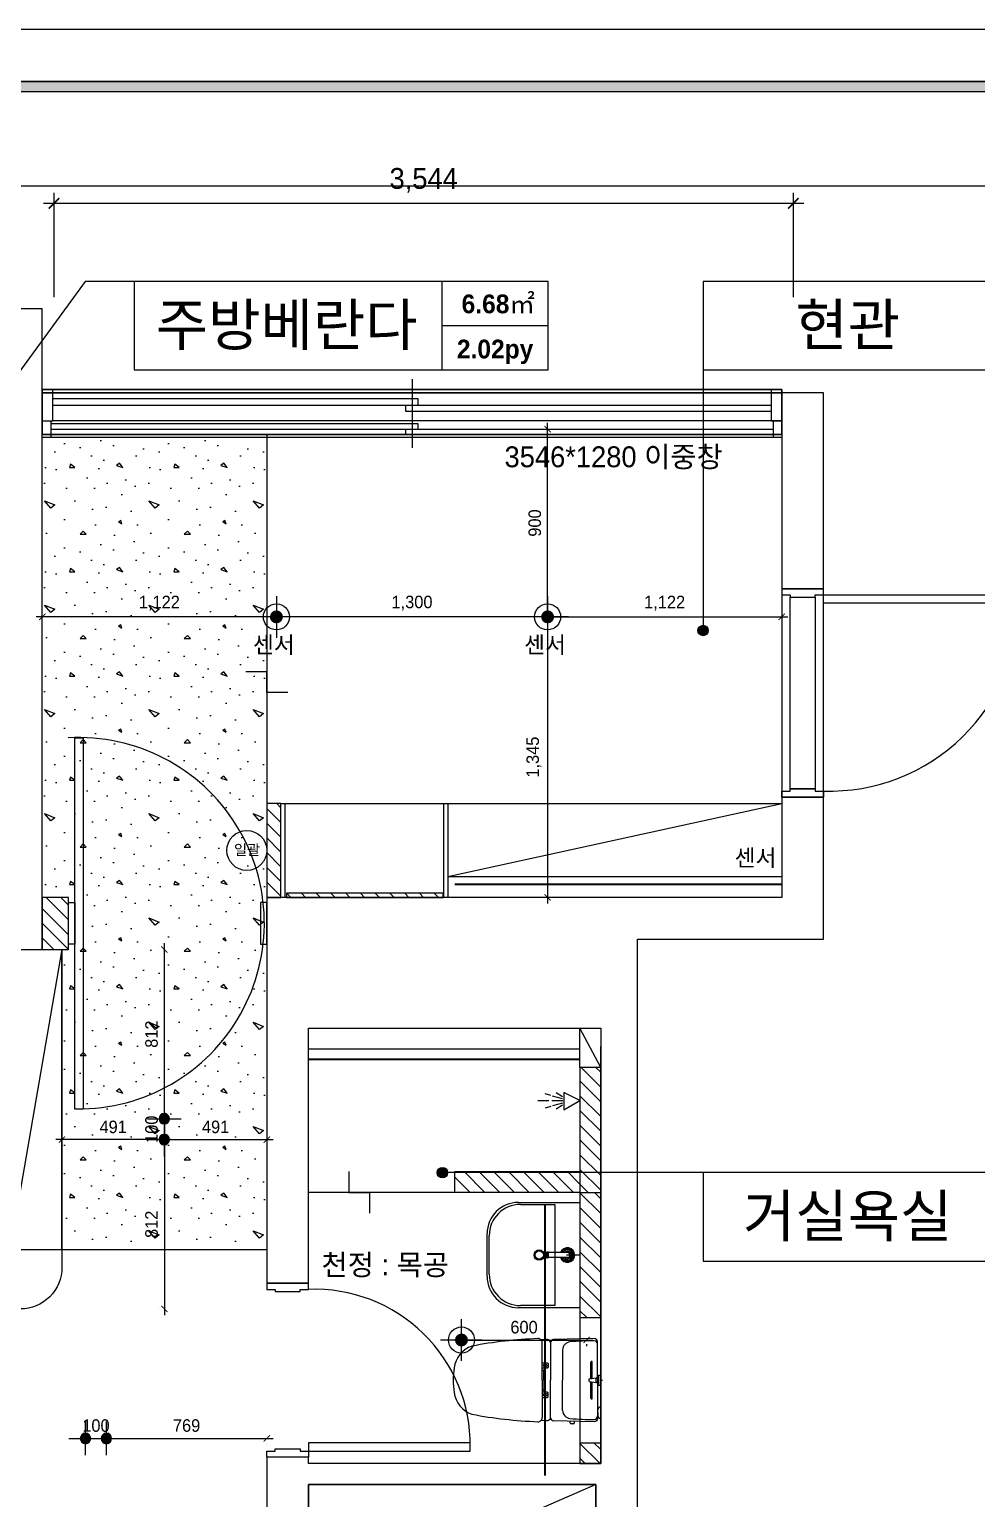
# Model space of a CAD drawing. Header units: inches. Extents: x 262342 to 305842, y 10210 to 38486.
# Drawn here: x 296261 to 300801, y 30941 to 37986 of the extents above; entities that cross this region are included whole.
import ezdxf
from ezdxf.enums import TextEntityAlignment as Align

# ---------------------------------------------------------------- set-up
doc = ezdxf.new("R2010")
doc.units = ezdxf.units.IN
doc.header["$LTSCALE"] = 50
doc.header["$MEASUREMENT"] = 0
for name, pattern in [('DASHEDX2', [1.5, 1, -0.5]), ('HID', [2.5, 1.5, -1]), ('HIDDEN', [0.375, 0.25, -0.125])]:
    doc.linetypes.add(name, pattern=pattern)
for name, color, linetype in [('0-ELC TEXT', 7, 'Continuous'), ('03-TEXT', 3, 'Continuous'), ('03-WAL NEW', 3, 'Continuous'), ('06-FUR', 6, 'Continuous'), ('06-LIGHT', 4, 'Continuous'), ('07-DIM', 5, 'Continuous'), ('07-DIM WAL', 5, 'Continuous'), ('2CONTINUOUS', 2, 'Continuous'), ('3.기호.계단선', 30, 'Continuous'), ('BATH', 4, 'Continuous'), ('C-WIN', 4, 'Continuous'), ('CO-BATH', 6, 'Continuous'), ('CO-DO-FR', 7, 'Continuous'), ('CO-DOOR', 8, 'Continuous'), ('fin', 5, 'Continuous'), ('FORM(YOURNAME)-1', 1, 'Continuous'), ('FORM(YOURNAME)-11', 1, 'Continuous'), ('HAT', 8, 'Continuous'), ('HL', 6, 'HIDDEN'), ('RC-LIGHT', 7, 'Continuous'), ('설비', 140, 'Continuous')]:
    doc.layers.add(name, color=color, linetype=linetype)
doc.styles.add('HY 울릉도 L', font='')
doc.styles.add('YOURNAME', font='HY울릉도M.TTF')
doc.styles.add('넥슨고딕', font='NEXONLv1GothicBold.ttf')
doc.styles.add('코레일둥고', font='Korail_Round_Gothic_Medium.ttf')
doc.styles.get('HY 울릉도 L').set_extended_font_data('HY울릉도L')
doc.dimstyles.new('30', dxfattribs={"dimscale": 30, "dimtxt": 2, "dimasz": 1, "dimexe": 1, "dimexo": 1, "dimgap": 1, "dimtad": 1, "dimdec": 0, "dimrnd": 0.05, "dimdsep": 46, "dimlunit": 6, "dimtxsty": 'HY 울릉도 L', "dimblk": 'ARCHTICK', "dimcen": 2.5, "dimdle": 1, "dimclrd": 133, "dimclre": 133, "dimclrt": 30, "dimadec": 0, "dimazin": 0, "dimtfac": 1, "dimtdec": 0, "dimtix": 1, "dimtmove": 2, "dimatfit": 3, "dimldrblk": 'ARCHTICK', "dimfxl": 1, "dimlwd": -1, "dimlwe": -1, "dimarcsym": 0})
doc.dimstyles.new('50', dxfattribs={"dimscale": 50, "dimtxt": 2, "dimasz": 1, "dimexe": 1, "dimexo": 1, "dimgap": 1, "dimtad": 1, "dimdec": 0, "dimrnd": 0.05, "dimdsep": 46, "dimlunit": 6, "dimtxsty": 'HY 울릉도 L', "dimblk": 'ARCHTICK', "dimcen": 2.5, "dimdle": 1, "dimclrd": 133, "dimclre": 133, "dimclrt": 30, "dimadec": 0, "dimazin": 0, "dimtfac": 1, "dimtdec": 0, "dimtix": 1, "dimtmove": 2, "dimatfit": 3, "dimldrblk": 'ARCHTICK', "dimfxl": 1, "dimlwd": -1, "dimlwe": -1, "dimarcsym": 0})
pattern_1 = [(315, (281279.454, 32320.93), (35.35534, 35.35534), [])]
pattern_2 = [(315, (281279.454, 32420.93), (35.35534, 35.35534), [])]

# ---------------------------------------------------------------- blocks, each defined once
blk = doc.blocks.new('FORM-ELEVATION')
at = {"layer": 'FORM(YOURNAME)-11'}
h = blk.add_hatch(color=256, dxfattribs=at)
h.dxf.hatch_style = 1
h.paths.add_polyline_path([(-10309, 35708), (71691, 35708), (71691, 35508), (-10309, 35508)])
h.paths.add_polyline_path([(-10309, -21492), (71691, -21492), (71691, -21692), (-10309, -21692)])
at = {"layer": 'Defpoints', "color": 158}
for points in [[(-10309, -21692), (71691, -21692), (71691, 35708), (-10309, 35708)], [(-8309, 33708), (61071, 33708), (61071, -19692), (-8309, -19692)]]:
    blk.add_lwpolyline(points, close=True, dxfattribs=at)
at = {"layer": 'FORM(YOURNAME)-11', "color": 250}
blk.add_lwpolyline([(-11309, -22692), (72691, -22692), (72691, 36708), (-11309, 36708)], close=True, dxfattribs=at)
at = {"layer": 'FORM(YOURNAME)-11'}
blk.add_lwpolyline([(-10309, 35708), (71691, 35708), (71691, 35508), (-10309, 35508)], close=True, dxfattribs=at)
at = {"layer": 'FORM(YOURNAME)-11', "color": 3, "style": 'YOURNAME'}
for tag, height, p in [('1', 450, (71041, -1219)), ('2', 450, (71041, -1863)), ('3', 450, (71041, -3150)), ('4', 450, (71041, -5081)), ('5', 515, (71041, -7398)), ('6', 515, (71041, -9650)), ('7', 515, (71041, -11903)), ('8', 515, (71041, -14155)), ('9', 515, (71041, -16408)), ('10', 515, (66791, -18596)), ('11', 515, (71041, -18660)), ('12', 515, (66791, -20848)), ('13', 515, (71041, -20848))]:
    blk.add_attdef(tag, text='', height=height, dxfattribs=at).set_placement(p, align=Align.MIDDLE_RIGHT)
blk = doc.blocks.new('_ArchTick')
at = {"color": 0, "linetype": 'ByBlock', "const_width": 0.15}
blk.add_lwpolyline([(-0.5, -0.5), (0.5, 0.5)], dxfattribs=at)
blk = doc.blocks.new('*D1207')
at = {"layer": '07-DIM', "color": 133}
for p, q in [((296379, 36702), (296379, 37202)), ((299923, 36702), (299923, 37202)), ((296329, 37152), (299973, 37152))]:
    blk.add_line(p, q, dxfattribs=at)
at = {"layer": 'Defpoints', "color": 0}
for p in [(299923, 37152), (296379, 36652), (299923, 36652)]:
    blk.add_point(p, dxfattribs=at)
at = {"layer": '07-DIM', "color": 133, "xscale": 50, "yscale": 50, "zscale": 50, "rotation": 180}
blk.add_blockref('_ArchTick', (296379, 37152), dxfattribs=at)
at = {"layer": '07-DIM', "color": 133, "xscale": 50, "yscale": 50, "zscale": 50}
blk.add_blockref('_ArchTick', (299923, 37152), dxfattribs=at)
at = {"layer": '07-DIM', "color": 30, "insert": (298151, 37262), "char_height": 100, "attachment_point": 5, "style": 'HY 울릉도 L'}
blk.add_mtext('3,544', dxfattribs=at)
blk = doc.blocks.new('vudausseh')
at = {"layer": '2CONTINUOUS'}
for points in [[(273935, 36645.5), (273935, 36445.5), (274670, 36445.5), (274670, 35087.5), (274135, 35087.5), (274135, 34867.5), (274357, 34867.5), (274357, 32070.5), (273307, 32070.5), (273307, 31850.5), (274617, 31850.5), (274617, 33574), (274823, 33574), (274823, 36645.5), (273935, 36645.5)], [(278567, 34304), (278367, 34304), (278367, 33824), (275899, 33824), (275899, 31974), (276099, 31974), (276099, 33197), (277500, 33197), (277500, 31109), (276099, 31109), (276099, 31139), (275899, 31139), (275899, 30409), (276099, 30409), (276099, 31009), (277476, 31009), (277476, 26152), (277676, 26152), (277676, 33624), (278567, 33624), (278567, 34304)]]:
    blk.add_lwpolyline(points, dxfattribs=at)
blk.add_lwpolyline([(278567, 36244), (278367, 36244), (278367, 35304), (278567, 35304)], close=True, dxfattribs=at)
at = {"layer": '3.기호.계단선', "color": 7}
blk.add_line((275899, 32134), (274617, 32134), dxfattribs=at)
at = {"layer": 'C-WIN'}
for p, q in [((276595, 36309), (276595, 35979)), ((278317, 36259), (274873, 36259)), ((278317, 36109), (274873, 36109)), ((278367, 36109), (274873, 36109)), ((278327, 36029), (274863, 36029))]:
    blk.add_line(p, q, dxfattribs=at)
for points in [[(278367, 36029), (274823, 36029), (274823, 36259), (278367, 36259)], [(278367, 36244), (274823, 36244), (274823, 36044), (278367, 36044)], [(274823, 36244), (278367, 36244), (278367, 36044), (274823, 36044)]]:
    blk.add_lwpolyline(points, close=True, dxfattribs=at)
for points in [[(274823, 36109), (274873, 36109), (274873, 36259), (274823, 36259), (274823, 36209)], [(274873, 36184), (276625, 36184), (276625, 36214), (274873, 36214)], [(278367, 36209), (278367, 36259), (278317, 36259), (278317, 36109), (278367, 36109)], [(278317, 36154), (276565, 36154), (276565, 36184), (278317, 36184)], [(274863, 36109), (274863, 36029), (274823, 36029)], [(274863, 36069), (276625, 36069), (276625, 36094), (274863, 36094)], [(278367, 36029), (278327, 36029), (278327, 36109)], [(278327, 36044), (276565, 36044), (276565, 36069), (278327, 36069)]]:
    blk.add_lwpolyline(points, dxfattribs=at)
at = {"layer": 'CO-DO-FR'}
for points in [[(278367, 34304), (278567, 34304), (278567, 35304), (278367, 35304)], [(278567, 35304), (278367, 35304), (278367, 35274), (278407, 35274), (278407, 35264), (278527, 35264), (278527, 35274), (278567, 35274), (278567, 35304)], [(278527, 34344), (278407, 34344), (278407, 35264), (278527, 35264)], [(278567, 34304), (278367, 34304), (278367, 34334), (278407, 34334), (278407, 34344), (278527, 34344), (278527, 34334), (278567, 34334), (278567, 34304)], [(276099, 31974), (275899, 31974), (275899, 31944), (275939, 31944), (275939, 31934), (276059, 31934), (276059, 31944), (276099, 31944), (276099, 31974)], [(276099, 31139), (275899, 31139), (275899, 31169), (275939, 31169), (275939, 31179), (276059, 31179), (276059, 31169), (276099, 31169), (276099, 31139)]]:
    blk.add_lwpolyline(points, close=True, dxfattribs=at)
at = {"layer": 'CO-DOOR'}
for points in [[(279507, 35234), (278567, 35234), (278567, 35274), (279507, 35274)], [(276874, 31209), (276099, 31209), (276099, 31169), (276874, 31169)]]:
    blk.add_lwpolyline(points, close=True, dxfattribs=at)
for centre, radius, start, end in [((278596.6, 35244), 910.5, 268.13858, 0.6293), ((276128.5, 31199), 745.6, 359.23151, 92.26634)]:
    blk.add_arc(centre, radius, start, end, dxfattribs=at)
at = {"layer": '0-ELC TEXT', "style": '코레일둥고'}
blk.add_text('3546*1280 이중창 ', height=100, dxfattribs=at).set_placement((277038.5, 35886.5))
blk = doc.blocks.new('VJSWJDEH')
at = {"layer": '03-WAL NEW'}
h = blk.add_hatch(dxfattribs=at)
h.set_pattern_fill('_USER', color=256, scale=50, angle=315, pattern_type=0)
h.set_pattern_definition([(315, (281297.454, 32320.93), (35.35534, 35.35534), [])])
h.paths.add_polyline_path([(297467, 34274), (297399, 34274), (297399, 33824), (297467, 33824)])
h = blk.add_hatch(dxfattribs=at)
h.set_pattern_fill('_USER', color=256, scale=50, angle=315, pattern_type=0)
h.set_pattern_definition([(315, (281297.454, 32320.93), (35.35534, 35.35534), [])])
h.paths.add_polyline_path([(296323, 33574), (296449, 33574), (296449, 33824), (296323, 33824)])
h = blk.add_hatch(dxfattribs=at)
h.set_pattern_fill('_USER', color=256, scale=50, angle=315, style=0, pattern_type=0)
h.set_pattern_definition(pattern_1)
h.paths.add_polyline_path([(299000, 33009), (298900, 33009), (298900, 32409), (299000, 32409)])
h = blk.add_hatch(dxfattribs=at)
h.set_pattern_fill('_USER', color=256, scale=50, angle=315, pattern_type=0)
h.set_pattern_definition(pattern_1)
h.paths.add_polyline_path([(298900, 32409), (298300, 32409), (298300, 32509), (298900, 32509)])
at = {"layer": '3.기호.계단선'}
h = blk.add_hatch(dxfattribs=at)
h.set_pattern_fill('CONC', color=8, scale=500)
h.set_pattern_definition([(0, (289073.07, 21784.95), (0, 500), [0, -500]), (0, (289078.07, 21609.95), (0, 500), [0, -500]), (0, (289093.07, 21879.95), (0, 500), [0, -500]), (338.1986, (288833.07, 21724.95), (1500, -500), [53.852, -2638.731]), (216.8699, (288883.07, 21704.95), (1500, 1000), [25, -2475]), (130.6013, (288863.07, 21689.954), (2500, -3000), [46.098, -4563.675]), (206.565, (288698.07, 21629.95), (-500, -500), [11.18, -1106.854]), (326.3099, (288688.07, 21624.95), (1000, -500), [18.028, -1784.748]), (108.435, (288703.07, 21614.95), (-500, 1000), [15.811, -1565.327]), (225, (289018.07, 21579.95), (-1e-13, -500), [21.213, -685.894]), (0, (289003.07, 21564.95), (500, 500), [30, -470]), (135, (289033.07, 21564.95), (-500, 6e-14), [21.213, -685.894]), (251.565, (288958.07, 21899.95), (500, 1000), [15.811, -1565.327]), (0, (288953.07, 21884.95), (500, 500), [25, -475]), (143.1301, (288978.07, 21884.95), (-1500, 1000), [25, -2475]), (213.6901, (288693.07, 21904.95), (1000, 500), [18.028, -1784.748]), (341.565, (288678.07, 21894.95), (-1000, 500), [31.623, -1549.516]), (126.8699, (288708.07, 21884.95), (1000, -1500), [25, -2475]), (0, (288838.07, 21884.95), (0, 500), [0, -500]), (0, (288703.07, 21754.95), (0, 500), [0, -500]), (0, (288843.07, 21569.95), (0, 500), [0, -500]), (0, (288978.07, 21724.95), (0, 500), [0, -500]), (0, (288833.07, 21809.95), (0, 500), [0, -500]), (0, (288723.07, 21824.95), (0, 500), [0, -500]), (0, (288768.07, 21794.95), (0, 500), [0, -500]), (0, (288748.07, 21674.95), (0, 500), [0, -500]), (0, (288628.07, 21694.95), (0, 500), [0, -500]), (0, (288633.07, 21809.95), (0, 500), [0, -500]), (0, (288618.07, 21919.95), (0, 500), [0, -500]), (0, (288773.07, 21939.95), (0, 500), [0, -500]), (0, (288883.07, 21959.95), (0, 500), [0, -500]), (0, (289058.07, 21939.95), (0, 500), [0, -500]), (0, (288938.07, 21784.95), (0, 500), [0, -500]), (0, (288888.07, 21874.95), (0, 500), [0, -500]), (0, (288928.07, 21634.95), (0, 500), [0, -500]), (0, (288778.07, 21609.95), (0, 500), [0, -500]), (0, (288928.07, 21499.95), (0, 500), [0, -500]), (0, (288763.07, 21529.95), (0, 500), [0, -500]), (0, (288603.07, 21514.95), (0, 500), [0, -500]), (0, (288663.07, 21489.95), (0, 500), [0, -500]), (0, (288668.07, 21559.95), (0, 500), [0, -500]), (0, (289003.07, 21479.95), (0, 500), [0, -500]), (0, (289063.07, 21684.95), (0, 500), [0, -500]), (0, (289038.07, 21834.95), (0, 500), [0, -500]), (0, (288808.07, 21474.95), (0, 500), [0, -500])])
h.paths.add_polyline_path([(296417, 32134), (296417, 33574), (296449, 33574), (296449, 33824), (296323, 33824), (296323, 36044), (297399, 36044), (297399, 32134)])
at = {"layer": '3.기호.계단선', "transparency": 33554687}
h = blk.add_hatch(dxfattribs=at)
h.set_pattern_fill('_USER', color=8, scale=50, angle=135, pattern_type=0)
h.set_pattern_definition([(135, (317120.546, 25107.07), (-35.35534, -35.35534), [])])
h.paths.add_polyline_path([(297494, 33844), (297494, 33824), (298244, 33824), (298244, 33844)])
at = {"layer": 'HAT', "transparency": 33554687}
h = blk.add_hatch(dxfattribs=at)
h.set_pattern_fill('_USER', color=8, scale=50, angle=315, style=0, pattern_type=0)
h.set_pattern_definition(pattern_2)
h.paths.add_polyline_path([(299000, 31809), (299000, 32409), (298900, 32409), (298900, 31809)])
h = blk.add_hatch(dxfattribs=at)
h.set_pattern_fill('_USER', color=8, scale=50, angle=315, pattern_type=0)
h.set_pattern_definition(pattern_2)
h.paths.add_polyline_path([(298900, 31109), (299000, 31109), (299000, 31209), (298900, 31209)])
at = {"color": 8}
for p, q in [((298300, 32409), (297599, 32409)), ((298900, 32109), (298835, 32109)), ((299000, 31485), (299000, 31533)), ((299000, 31509), (299008.8, 31509))]:
    blk.add_line(p, q, dxfattribs=at)
for points in [[(297499, 34806), (297399, 34806), (297399, 34906), (297299, 34906)], [(297791.5, 32509), (297791.5, 32409), (297891.5, 32409), (297891.5, 32309)]]:
    blk.add_lwpolyline(points, dxfattribs=at)
at = {"layer": '03-WAL NEW'}
for points in [[(297467, 34274), (297399, 34274), (297399, 33824), (297467, 33824)], [(296323, 33574), (296449, 33574), (296449, 33824), (296323, 33824)]]:
    blk.add_lwpolyline(points, close=True, dxfattribs=at)
for points in [[(299000, 33009), (298900, 33009), (298900, 31109), (299000, 31109), (299000, 33109)], [(298900, 32409), (298300, 32409), (298300, 32509), (298900, 32509), (298900, 32409)], [(298900, 32409), (299000, 32409)], [(298900, 31809), (299000, 31809)], [(298900, 31209), (299000, 31209)]]:
    blk.add_lwpolyline(points, dxfattribs=at)
at = {"layer": '06-FUR'}
blk.add_line((297487, 33824), (297487, 34274), dxfattribs=at)
at = {"layer": '06-FUR', "color": 8}
for p, q in [((298247, 33824), (298247, 34274)), ((298267, 34274), (298267, 33824)), ((298267, 33924), (299867, 34274)), ((298267, 33924), (299867, 33924)), ((296417, 33574), (296117, 31850.5)), ((299000, 33009), (298900, 33197)), ((298976, 31009), (297599, 30409))]:
    blk.add_line(p, q, dxfattribs=at)
blk.add_lwpolyline([(297467, 33824), (297467, 34274), (299867, 34274), (299867, 33824), (297467, 33824)], dxfattribs=at)
blk.add_lwpolyline([(296217, 31850.5), (296117, 31850.5), (296117, 33574), (296417, 33574), (296417, 32050.5, -0.414214)], format="xyb", close=True, dxfattribs=at)
for points in [[(299000, 33197), (299000, 33009), (298900, 33009), (298900, 33197)], [(297599, 30409), (298976, 30409), (298976, 31009), (297599, 31009)]]:
    blk.add_lwpolyline(points, close=True, dxfattribs=at)
at = {"layer": '3.기호.계단선', "color": 8}
for points in [[(296417, 32134), (296417, 33574), (296449, 33574), (296449, 33824), (296323, 33824), (296323, 36044), (297399, 36044), (297399, 32134), (296417, 32134)], [(297494, 33844), (297494, 33824), (298244, 33824), (298244, 33844), (297494, 33844)]]:
    blk.add_lwpolyline(points, dxfattribs=at)
at = {"layer": 'BATH', "color": 8}
for p, q in [((298751.4, 32848), (298697.9, 32848)), ((298761.2, 32874), (298732.5, 32882.5)), ((298818.5, 32848), (298765.9, 32848)), ((298816.6, 32858.4), (298768.3, 32870.8)), ((298816.6, 32837.5), (298768.3, 32825.1)), ((298815.9, 32868.2), (298785.9, 32887.1)), ((298900, 32849.3), (298822.4, 32889)), ((298822.4, 32889), (298822.4, 32804.9)), ((298822.4, 32804.9), (298900, 32849.3)), ((298761.2, 32821.9), (298732.5, 32813.4)), ((298815.9, 32827.7), (298785.9, 32808.8))]:
    blk.add_line(p, q, dxfattribs=at)
at = {"layer": 'CO-BATH', "color": 8}
for p, q in [((298605, 32361.5), (298900, 32361.5)), ((298615, 32351.5), (298780, 32351.5)), ((298780, 32351.5), (298780, 31866.5)), ((298900, 32361.5), (298900, 31856.5)), ((298455, 32006.5), (298455, 32211.5)), ((298465, 32016.5), (298465, 32201.5)), ((298739.5, 32094.5), (298739.5, 32123.5)), ((298744.5, 32123.5), (298739.5, 32123.5)), ((298744.5, 32094.5), (298739.5, 32094.5)), ((298744.5, 32094.5), (298744.5, 32123.5)), ((298749.5, 32122.5), (298744.5, 32122.5)), ((298749.5, 32095.5), (298744.5, 32095.5)), ((298749.5, 32095.5), (298749.5, 32122.5)), ((298840, 32121.5), (298749.5, 32121.5)), ((298840, 32096.5), (298749.5, 32096.5)), ((298900, 31856.5), (298605, 31856.5)), ((298780, 31866.5), (298615, 31866.5))]:
    blk.add_line(p, q, dxfattribs=at)
for radius in [25, 20]:
    blk.add_circle((298705, 32109), radius, dxfattribs=at)
for centre, radius, start, end in [((298605, 32211.5), 150, 90, 180), ((298615, 32201.5), 150, 90, 180), ((298840, 32109), 35, 200.92486, 159.07519), ((298840, 32109), 30, 204.62434, 155.37571), ((298840, 32109), 25, 210.00002, 150.00002), ((298840, 32109), 18, 223.98299, 136.01706), ((298840, 32109), 12.5, 270.00002, 90.00002), ((298605, 32006.5), 150, 180, 270), ((298615, 32016.5), 150, 180, 270)]:
    blk.add_arc(centre, radius, start, end, dxfattribs=at)
at = {"layer": 'CO-DO-FR', "color": 8}
for points in [[(296449, 33799), (296479, 33799), (296479, 33599), (296449, 33599)], [(297399, 33799), (297369, 33799), (297369, 33599), (297399, 33599)]]:
    blk.add_lwpolyline(points, close=True, dxfattribs=at)
at = {"layer": 'CO-DOOR', "color": 8}
blk.add_lwpolyline([(296519, 34589), (296519, 32809), (296479, 32809), (296479, 34589)], close=True, dxfattribs=at)
blk.add_arc((296496.9, 33700.1), 890.3, 269.36119, 93.21484, dxfattribs=at)
at = {"layer": 'fin', "color": 8}
for p, q in [((298719.3, 31509), (298719.3, 31688.3)), ((298758.6, 31689.4), (298758.6, 31509)), ((298816.4, 31654.2), (298816.4, 31509)), ((298983.6, 31517), (298983.6, 31681.6)), ((298719.3, 31509), (298719.3, 31329.7)), ((298758.6, 31328.6), (298758.6, 31509)), ((298816.4, 31363.8), (298816.4, 31509)), ((298983.6, 31501), (298983.6, 31336.4)), ((298985, 31353.3), (298985, 31365.8)), ((298985, 31353.3), (298985, 31340.8))]:
    blk.add_line(p, q, dxfattribs=at)
for points in [[(298758.6, 31689.4, 0.371724), (298743.9, 31703.8, 0.003515), (298713, 31702.9, 0.320541)], [(298983.6, 31681.6), (298983.6, 31694, 0.421209), (298968.2, 31709), (298773.2, 31704.4, 0.001659)], [(298758.6, 31328.6, -0.371724), (298743.9, 31314.2, -0.003515), (298713, 31315.1, -0.320541)], [(298983.6, 31336.4), (298983.6, 31324, -0.421209), (298968.2, 31309), (298773.2, 31313.6, -0.001659)]]:
    blk.add_lwpolyline(points, format="xyb", dxfattribs=at)
for centre, radius, start, end in [((298788.3, 29504.2), 2205.9, 92.3333, 100.60807), ((298699.3, 31688.3), 20, 0, 92.3333), ((298773.6, 31689.4), 15, 91.36509, 180), ((298421.7, 31553.2), 125.5, 108.2964, 173.42408), ((298856.4, 31652.5), 40, 95.94375, 177.51291), ((298955.8, 30697.7), 1000, 89.31159, 95.94375), ((298967.6, 31681.6), 16, 0, 89.31159), ((298698.6, 31509), 405.9, 171.69926, 180), ((298698.6, 31509), 405.9, 180, 188.30074), ((298421.7, 31464.8), 125.5, 186.57592, 251.7036), ((298856.4, 31365.5), 40, 182.48709, 264.05625), ((299000, 31365.8), 15, 90, 180), ((298788.3, 33513.8), 2205.9, 259.39193, 267.6667), ((298699.3, 31329.7), 20, 267.6667, 0), ((298773.6, 31328.6), 15, 180, 268.63491), ((298955.8, 32320.3), 1000, 264.05625, 270.68841), ((298967.6, 31336.4), 16, 270.68841, 0), ((299000, 31340.8), 15, 180, 270)]:
    blk.add_arc(centre, radius, start, end, dxfattribs=at)
at = {"layer": 'HL', "color": 8, "linetype": 'Continuous'}
for p, q in [((298952, 31516.5), (298952, 31595.5)), ((298959, 31517.5), (298959, 31595.5)), ((298726.4, 31509), (298726.4, 31555.3)), ((298726.4, 31509), (298726.4, 31462.7)), ((298943.9, 31515), (298978.3, 31520.3)), ((298943.9, 31503), (298943.9, 31515)), ((298943.9, 31503), (298978.3, 31497.7)), ((298952, 31422.5), (298952, 31501.5)), ((298959, 31422.5), (298959, 31500.5)), ((298978.3, 31520.3), (298985.3, 31515.9)), ((298978.3, 31497.7), (298978.3, 31520.3)), ((298978.3, 31497.7), (298985.3, 31502.1)), ((298985.3, 31515.9), (298990, 31521.4)), ((298985.3, 31502.1), (298985.3, 31515.9)), ((298985.3, 31502.1), (298990, 31496.6)), ((298990, 31533), (299000, 31533)), ((298990, 31485), (298990, 31533)), ((298990, 31485), (299000, 31485)), ((298853.5, 31304), (298853.5, 31311.7)), ((298869.6, 31300), (298857.5, 31300)), ((298873.6, 31304), (298873.6, 31311.3))]:
    blk.add_line(p, q, dxfattribs=at)
for points in [[(298719.3, 31591.6), (298743.5, 31591.6, -0.414214), (298747.5, 31587.6), (298747.5, 31571.1, -0.414214), (298743.5, 31567.1), (298728, 31567.1), (298719.3, 31567.1)], [(298728, 31567.1), (298728, 31557.3, -0.414214), (298726, 31555.3), (298719.3, 31555.3)], [(298728, 31450.9), (298728, 31460.7, 0.414214), (298726, 31462.7), (298719.3, 31462.7)], [(298719.3, 31426.4), (298743.5, 31426.4, 0.414214), (298747.5, 31430.4), (298747.5, 31446.9, 0.414214), (298743.5, 31450.9), (298728, 31450.9), (298719.3, 31450.9)]]:
    blk.add_lwpolyline(points, format="xyb", dxfattribs=at)
for centre in [(298733.6, 31579), (298733.6, 31439)]:
    blk.add_circle(centre, 8, dxfattribs=at)
for centre, radius, start, end in [((298955.5, 31595.5), 3.5, 0, 180), ((298955.5, 31422.5), 3.5, 180, 0), ((298857.5, 31304), 4, 180, 270), ((298869.6, 31304), 4, 270, 0)]:
    blk.add_arc(centre, radius, start, end, dxfattribs=at)
blk.add_blockref('vudausseh', (21500, 0))
blk = doc.blocks.new('1')
at = {"linetype": 'Continuous'}
h = blk.add_hatch(color=4, dxfattribs=at)
h.dxf.hatch_style = 1
edge = h.paths.add_edge_path()
edge.add_arc((11539653, -14273504), 37.5, 0, 360)
at = {"color": 1, "linetype": 'Continuous'}
for p, q in [((11539653, -14273637), (11539653, -14273370)), ((11539520, -14273504), (11539787, -14273504))]:
    blk.add_line(p, q, dxfattribs=at)
at = {"color": 4, "linetype": 'Continuous'}
for radius in [41.5, 37.5]:
    blk.add_circle((11539653, -14273504), radius, dxfattribs=at)
blk = doc.blocks.new('*D1270')
at = {"layer": '07-DIM WAL', "color": 133}
for p, q in [((296500, 31229.8), (296660, 31229.8)), ((296530, 31259.8), (296530, 31259.8)), ((296630, 31199.8), (296630, 31199.8))]:
    blk.add_line(p, q, dxfattribs=at)
at = {"layer": 'Defpoints', "color": 0}
for p in [(296530, 31229.8), (296630, 31229.8), (296630, 31229.8)]:
    blk.add_point(p, dxfattribs=at)
at = {"layer": '07-DIM WAL', "color": 133, "xscale": 30, "yscale": 30, "zscale": 30}
blk.add_blockref('_ArchTick', (296530, 31229.8), dxfattribs=at)
at = {"layer": '07-DIM WAL', "color": 133, "xscale": 30, "yscale": 30, "zscale": 30, "rotation": 180}
blk.add_blockref('_ArchTick', (296630, 31229.8), dxfattribs=at)
at = {"layer": '07-DIM WAL', "color": 30, "insert": (296580, 31291), "char_height": 60, "attachment_point": 5, "style": 'HY 울릉도 L'}
blk.add_mtext('100', dxfattribs=at)
blk = doc.blocks.new('hallogen')
h = blk.add_hatch(color=256)
h.dxf.hatch_style = 1
edge = h.paths.add_edge_path()
edge.add_arc((48591.7, 60854.3), 31.2, 0, 360, ccw=False)
at = {"color": 1, "linetype": 'Continuous'}
for p, q in [((48591.7, 60954.3), (48591.7, 60754.3)), ((48691.7, 60854.3), (48491.7, 60854.3))]:
    blk.add_line(p, q, dxfattribs=at)
at = {"color": 4, "linetype": 'Continuous'}
blk.add_circle((48591.7, 60854.3), 62.5, dxfattribs=at)
blk = doc.blocks.new('*D1348')
at = {"layer": '07-DIM WAL', "color": 133}
for p, q in [((298332, 31731.5), (298332, 31731.5)), ((298302, 31701.5), (298962, 31701.5)), ((298932, 31681.2), (298932, 31671.5))]:
    blk.add_line(p, q, dxfattribs=at)
at = {"layer": 'Defpoints', "color": 0}
for p in [(298932, 31711.2), (298332, 31701.5), (298932, 31701.5)]:
    blk.add_point(p, dxfattribs=at)
at = {"layer": '07-DIM WAL', "color": 133, "xscale": 30, "yscale": 30, "zscale": 30, "rotation": 180}
blk.add_blockref('_ArchTick', (298332, 31701.5), dxfattribs=at)
at = {"layer": '07-DIM WAL', "color": 133, "xscale": 30, "yscale": 30, "zscale": 30}
blk.add_blockref('_ArchTick', (298932, 31701.5), dxfattribs=at)
at = {"layer": '07-DIM WAL', "color": 30, "insert": (298632, 31762.8), "char_height": 60, "attachment_point": 5, "style": 'HY 울릉도 L'}
blk.add_mtext('600', dxfattribs=at)
blk = doc.blocks.new('*D1381')
at = {"layer": '07-DIM WAL', "color": 133}
for p, q in [((296600, 31229.8), (297429, 31229.8)), ((296630, 31199.8), (296630, 31199.8)), ((297399, 31199.8), (297399, 31199.8))]:
    blk.add_line(p, q, dxfattribs=at)
at = {"layer": 'Defpoints', "color": 0}
for p in [(296630, 31229.8), (297399, 31229.8), (297399, 31229.8)]:
    blk.add_point(p, dxfattribs=at)
at = {"layer": '07-DIM WAL', "color": 133, "xscale": 30, "yscale": 30, "zscale": 30, "rotation": 180}
blk.add_blockref('_ArchTick', (296630, 31229.8), dxfattribs=at)
at = {"layer": '07-DIM WAL', "color": 133, "xscale": 30, "yscale": 30, "zscale": 30}
blk.add_blockref('_ArchTick', (297399, 31229.8), dxfattribs=at)
at = {"layer": '07-DIM WAL', "color": 30, "insert": (297014.5, 31291.1), "char_height": 60, "attachment_point": 5, "style": 'HY 울릉도 L'}
blk.add_mtext('769', dxfattribs=at)
blk = doc.blocks.new('*D1385')
at = {"layer": '07-DIM WAL', "color": 133}
for p, q in [((298715, 35169), (299897, 35169)), ((298745, 35199), (298745, 35199)), ((299867, 35199), (299867, 35199))]:
    blk.add_line(p, q, dxfattribs=at)
at = {"layer": 'Defpoints', "color": 0}
for p in [(298745, 35169), (299867, 35169), (299867, 35169)]:
    blk.add_point(p, dxfattribs=at)
at = {"layer": '07-DIM WAL', "color": 133, "xscale": 30, "yscale": 30, "zscale": 30, "rotation": 180}
blk.add_blockref('_ArchTick', (298745, 35169), dxfattribs=at)
at = {"layer": '07-DIM WAL', "color": 133, "xscale": 30, "yscale": 30, "zscale": 30}
blk.add_blockref('_ArchTick', (299867, 35169), dxfattribs=at)
at = {"layer": '07-DIM WAL', "color": 30, "insert": (299306, 35234.9), "char_height": 60, "attachment_point": 5, "style": 'HY 울릉도 L'}
blk.add_mtext('1,122', dxfattribs=at)
blk = doc.blocks.new('*D1386')
at = {"layer": '07-DIM WAL', "color": 133}
for p, q in [((298745, 35139), (298745, 36099)), ((298715, 36069), (298715, 36069)), ((298715, 35169), (298715, 35169))]:
    blk.add_line(p, q, dxfattribs=at)
at = {"layer": 'Defpoints', "color": 0}
for p in [(298745, 36069), (298745, 36069), (298745, 35169)]:
    blk.add_point(p, dxfattribs=at)
at = {"layer": '07-DIM WAL', "color": 133, "xscale": 30, "yscale": 30, "zscale": 30}
for p, rotation in [((298745, 36069), 90), ((298745, 35169), 270)]:
    blk.add_blockref('_ArchTick', p, dxfattribs=dict(at, rotation=rotation))
at = {"layer": '07-DIM WAL', "color": 30, "insert": (298683.697422, 35619), "char_height": 60, "attachment_point": 5, "rotation": 90, "style": 'HY 울릉도 L'}
blk.add_mtext('900', dxfattribs=at)
blk = doc.blocks.new('*D1387')
at = {"layer": '07-DIM WAL', "color": 133}
for p, q in [((298715, 35169), (298715, 35169)), ((298745, 35199), (298745, 33794)), ((298715, 33824), (298715, 33824))]:
    blk.add_line(p, q, dxfattribs=at)
at = {"layer": 'Defpoints', "color": 0}
for p in [(298745, 35169), (298745, 33824), (298745, 33824)]:
    blk.add_point(p, dxfattribs=at)
at = {"layer": '07-DIM WAL', "color": 133, "xscale": 30, "yscale": 30, "zscale": 30}
for p, rotation in [((298745, 35169), 90), ((298745, 33824), 270)]:
    blk.add_blockref('_ArchTick', p, dxfattribs=dict(at, rotation=rotation))
at = {"layer": '07-DIM WAL', "color": 30, "insert": (298679, 34496.5), "char_height": 60, "attachment_point": 5, "rotation": 90, "style": 'HY 울릉도 L'}
blk.add_mtext('1,345', dxfattribs=at)
blk = doc.blocks.new('*D1388')
at = {"layer": '07-DIM WAL', "color": 133}
for p, q in [((298775, 35169), (297415, 35169)), ((297445, 35199), (297445, 35199)), ((298745, 35199), (298745, 35199))]:
    blk.add_line(p, q, dxfattribs=at)
at = {"layer": 'Defpoints', "color": 0}
for p in [(297445, 35169), (297445, 35169), (298745, 35169)]:
    blk.add_point(p, dxfattribs=at)
at = {"layer": '07-DIM WAL', "color": 133, "xscale": 30, "yscale": 30, "zscale": 30, "rotation": 180}
blk.add_blockref('_ArchTick', (297445, 35169), dxfattribs=at)
at = {"layer": '07-DIM WAL', "color": 133, "xscale": 30, "yscale": 30, "zscale": 30}
blk.add_blockref('_ArchTick', (298745, 35169), dxfattribs=at)
at = {"layer": '07-DIM WAL', "color": 30, "insert": (298095, 35235), "char_height": 60, "attachment_point": 5, "style": 'HY 울릉도 L'}
blk.add_mtext('1,300', dxfattribs=at)
blk = doc.blocks.new('*D1389')
at = {"layer": '07-DIM WAL', "color": 133}
for p, q in [((297475, 35169), (296293, 35169)), ((296323, 35199), (296323, 35199)), ((297445, 35199), (297445, 35199))]:
    blk.add_line(p, q, dxfattribs=at)
at = {"layer": 'Defpoints', "color": 0}
for p in [(296323, 35169), (296323, 35169), (297445, 35169)]:
    blk.add_point(p, dxfattribs=at)
at = {"layer": '07-DIM WAL', "color": 133, "xscale": 30, "yscale": 30, "zscale": 30, "rotation": 180}
blk.add_blockref('_ArchTick', (296323, 35169), dxfattribs=at)
at = {"layer": '07-DIM WAL', "color": 133, "xscale": 30, "yscale": 30, "zscale": 30}
blk.add_blockref('_ArchTick', (297445, 35169), dxfattribs=at)
at = {"layer": '07-DIM WAL', "color": 30, "insert": (296884, 35234.9), "char_height": 60, "attachment_point": 5, "style": 'HY 울릉도 L'}
blk.add_mtext('1,122', dxfattribs=at)
blk = doc.blocks.new('*D1391')
at = {"layer": '07-DIM WAL', "color": 133}
for p, q in [((296908, 32792.2), (296908, 32632.2)), ((296938, 32762.2), (296938, 32762.2)), ((296878, 32662.2), (296878, 32662.2))]:
    blk.add_line(p, q, dxfattribs=at)
at = {"layer": 'Defpoints', "color": 0}
for p in [(296908, 32762.2), (296908, 32662.2), (296908, 32662.2)]:
    blk.add_point(p, dxfattribs=at)
at = {"layer": '07-DIM WAL', "color": 133, "xscale": 30, "yscale": 30, "zscale": 30}
for p, rotation in [((296908, 32762.2), 270), ((296908, 32662.2), 90)]:
    blk.add_blockref('_ArchTick', p, dxfattribs=dict(at, rotation=rotation))
at = {"layer": '07-DIM WAL', "color": 30, "insert": (296846.7, 32712.2), "char_height": 60, "attachment_point": 5, "rotation": 90, "style": 'HY 울릉도 L'}
blk.add_mtext('100', dxfattribs=at)
blk = doc.blocks.new('*D1392')
at = {"layer": '07-DIM WAL', "color": 133}
for p, q in [((296878, 33574), (296878, 33574)), ((296908, 32732.25), (296908, 33604)), ((296878, 32762.25), (296878, 32762.25))]:
    blk.add_line(p, q, dxfattribs=at)
at = {"layer": 'Defpoints', "color": 0}
for p in [(296908, 33574), (296908, 33574), (296908, 32762.25)]:
    blk.add_point(p, dxfattribs=at)
at = {"layer": '07-DIM WAL', "color": 133, "xscale": 30, "yscale": 30, "zscale": 30}
for p, rotation in [((296908, 33574), 90), ((296908, 32762.25), 270)]:
    blk.add_blockref('_ArchTick', p, dxfattribs=dict(at, rotation=rotation))
at = {"layer": '07-DIM WAL', "color": 30, "insert": (296846.697422, 33168.125), "char_height": 60, "attachment_point": 5, "rotation": 90, "style": 'HY 울릉도 L'}
blk.add_mtext('812', dxfattribs=at)
blk = doc.blocks.new('*D1395')
at = {"layer": '07-DIM WAL', "color": 133}
for p, q in [((296908, 32692.25), (296908, 31820.5)), ((296878, 32662.25), (296878, 32662.25)), ((296878, 31850.5), (296878, 31850.5))]:
    blk.add_line(p, q, dxfattribs=at)
at = {"layer": 'Defpoints', "color": 0}
for p in [(296908, 32662.25), (296908, 31850.5), (296908, 31850.5)]:
    blk.add_point(p, dxfattribs=at)
at = {"layer": '07-DIM WAL', "color": 133, "xscale": 30, "yscale": 30, "zscale": 30}
for p, rotation in [((296908, 32662.25), 90), ((296908, 31850.5), 270)]:
    blk.add_blockref('_ArchTick', p, dxfattribs=dict(at, rotation=rotation))
at = {"layer": '07-DIM WAL', "color": 30, "insert": (296846.697422, 32256.375), "char_height": 60, "attachment_point": 5, "rotation": 90, "style": 'HY 울릉도 L'}
blk.add_mtext('812', dxfattribs=at)
blk = doc.blocks.new('*D1396')
at = {"layer": '07-DIM WAL', "color": 133}
for p, q in [((296417, 32692.25), (296417, 32692.25)), ((296908, 32692.25), (296908, 32692.25)), ((296938, 32662.25), (296387, 32662.25))]:
    blk.add_line(p, q, dxfattribs=at)
at = {"layer": 'Defpoints', "color": 0}
for p in [(296417, 32662.25), (296417, 32662.25), (296908, 32662.25)]:
    blk.add_point(p, dxfattribs=at)
at = {"layer": '07-DIM WAL', "color": 133, "xscale": 30, "yscale": 30, "zscale": 30, "rotation": 180}
blk.add_blockref('_ArchTick', (296417, 32662.25), dxfattribs=at)
at = {"layer": '07-DIM WAL', "color": 133, "xscale": 30, "yscale": 30, "zscale": 30}
blk.add_blockref('_ArchTick', (296908, 32662.25), dxfattribs=at)
at = {"layer": '07-DIM WAL', "color": 30, "insert": (296662.5, 32722.9827), "char_height": 60, "attachment_point": 5, "style": 'HY 울릉도 L'}
blk.add_mtext('491', dxfattribs=at)
blk = doc.blocks.new('*D1397')
at = {"layer": '07-DIM WAL', "color": 133}
for p, q in [((296908, 32692.25), (296908, 32692.25)), ((297399, 32692.25), (297399, 32692.25)), ((296878, 32662.25), (297429, 32662.25))]:
    blk.add_line(p, q, dxfattribs=at)
at = {"layer": 'Defpoints', "color": 0}
for p in [(296908, 32662.25), (297399, 32662.25), (297399, 32662.25)]:
    blk.add_point(p, dxfattribs=at)
at = {"layer": '07-DIM WAL', "color": 133, "xscale": 30, "yscale": 30, "zscale": 30, "rotation": 180}
blk.add_blockref('_ArchTick', (296908, 32662.25), dxfattribs=at)
at = {"layer": '07-DIM WAL', "color": 133, "xscale": 30, "yscale": 30, "zscale": 30}
blk.add_blockref('_ArchTick', (297399, 32662.25), dxfattribs=at)
at = {"layer": '07-DIM WAL', "color": 30, "insert": (297153.5, 32722.9827), "char_height": 60, "attachment_point": 5, "style": 'HY 울릉도 L'}
blk.add_mtext('491', dxfattribs=at)

msp = doc.modelspace()

# ---------------------------------------------------------------- hatches: boundary and pattern name
at = {"layer": '03-TEXT'}
h = msp.add_hatch(color=7, dxfattribs=at)
h.dxf.hatch_style = 1
edge = h.paths.add_edge_path()
edge.add_arc((299490, 35103.7), 25, 90, 450)
h = msp.add_hatch(color=7, dxfattribs=at)
h.dxf.hatch_style = 1
edge = h.paths.add_edge_path()
edge.add_arc((299490, 35103.7), 25, 90, 450)
h = msp.add_hatch(color=7, dxfattribs=at)
h.dxf.hatch_style = 1
edge = h.paths.add_edge_path()
edge.add_arc((298240.5, 32504), 25, 0, 360)
h = msp.add_hatch(color=7, dxfattribs=at)
h.dxf.hatch_style = 1
edge = h.paths.add_edge_path()
edge.add_arc((298240.5, 32504), 25, 0, 360)

# ---------------------------------------------------------------- linework, layer by layer
at = {"layer": '03-TEXT', "color": 7}
for p, q in [((298237.9, 36777.8), (298237.9, 36353.2)), ((298237.9, 36565.5), (298747.5, 36565.5)), ((299490, 36353.2), (299490, 35103.7)), ((299490, 32504), (298240.5, 32504))]:
    msp.add_line(p, q, dxfattribs=at)
msp.add_lwpolyline([(296763.5, 36777.8), (296529, 36777.8), (295942.5, 35975.5)], dxfattribs=at)
for points in [[(296763.5, 36353.2), (298747.5, 36353.2), (298747.5, 36777.8), (296763.5, 36777.8)], [(299490, 36353.2), (301474, 36353.2), (301474, 36777.8), (299490, 36777.8)], [(299490, 32079.5), (301474, 32079.5), (301474, 32504), (299490, 32504)]]:
    msp.add_lwpolyline(points, close=True, dxfattribs=at)
for centre in [(299490, 35103.7), (299490, 35103.7), (298240.5, 32504), (298240.5, 32504)]:
    msp.add_circle(centre, 25, dxfattribs=at)
at = {"layer": '06-LIGHT', "color": 10, "linetype": 'HID', "lineweight": 25}
msp.add_lwpolyline([(299867, 33887, 10, 10, 0), (298299, 33887, 10, 10, 0)], format="xyseb", dxfattribs=at)
at = {"layer": '06-LIGHT', "color": 10, "linetype": 'HID', "lineweight": 25, "const_width": 10}
for points in [[(297599, 33047), (298896, 33047)], [(298732, 32351.5), (298732, 31051.5)]]:
    msp.add_lwpolyline(points, dxfattribs=at)
at = {"layer": 'RC-LIGHT'}
msp.add_line((297599, 33097), (298896, 33097), dxfattribs=at)
at = {"layer": '설비', "color": 10}
msp.add_circle((297303.2, 34049), 95.8, dxfattribs=at)

# ---------------------------------------------------------------- block references
msp.add_blockref('VJSWJDEH', (0, 0))
at = {"layer": 'FORM(YOURNAME)-1', "xscale": 0.2500000000000001, "yscale": 0.2500000000000001, "zscale": 0.2500000000000001}
msp.add_blockref('FORM-ELEVATION', (287168.6, 28809), dxfattribs=at)
at = {"layer": 'RC-LIGHT'}
for p in [(248853.3, -25685.3), (250153.3, -25685.3)]:
    msp.add_blockref('hallogen', p, dxfattribs=at)
at = {"layer": 'RC-LIGHT', "xscale": -0.6024096385271789, "yscale": 0.6024096385271789, "zscale": 0.6024096385271789}
for p, rotation in [((-6654690.5, -8565734), 180), ((-6654690.5, -8565834), 180), ((8895026.3, -6920368.7), 270), ((8895126.3, -6920368.7), 270)]:
    msp.add_blockref('1', p, dxfattribs=dict(at, rotation=rotation))
at = {"layer": 'RC-LIGHT', "rotation": 270}
msp.add_blockref('hallogen', (237477.7, 80293.2), dxfattribs=at)

# ---------------------------------------------------------------- texts
at = {"layer": '0-ELC TEXT', "color": 7, "linetype": 'DASHEDX2', "style": '코레일둥고'}
for p in [(297332.5, 34995.5), (298632.5, 34995.5), (299641, 33974)]:
    msp.add_text('센서', height=80, dxfattribs=at).set_placement(p)
at = {"layer": '0-ELC TEXT', "style": '코레일둥고'}
msp.add_text('천정 : 목공', height=100, dxfattribs=at).set_placement((297661.1, 32012.2))
at = {"layer": '03-TEXT'}
for s, height, style, p in [('6.68㎡', 90, '넥슨고딕', (298508.7, 36624.8)), ('주방베란다', 200, '코레일둥고', (297494.3, 36469.9)), ('현관', 200, '코레일둥고', (300183.3, 36469.9)), ('2.02py', 90, '넥슨고딕', (298493.3, 36408.3)), ('거실욕실', 200, '코레일둥고', (300183.3, 32196.1))]:
    msp.add_text(s, height=height, dxfattribs=dict(at, style=style)).set_placement(p, align=Align.CENTER)
at = {"layer": '설비', "color": 10, "style": '코레일둥고'}
msp.add_text('일괄', height=50, dxfattribs=at).set_placement((297241.6, 34026.8))

# ---------------------------------------------------------------- dimensions: what is measured, and where the dimension line sits
at = {"layer": '07-DIM'}
dim = msp.add_linear_dim(base=(299923, 37152), p1=(296379, 36652), p2=(299923, 36652), dimstyle='50', dxfattribs=at)
dim.commit()
dim.dimension.update_dxf_attribs({"geometry": '*D1207', "text_midpoint": (298151, 37262)})
at = {"layer": '07-DIM WAL'}
for base, p1, p2, picture, middle in [((298745, 36069), (298745, 35169), (298745, 36069), '*D1386', (298683.7, 35619)), ((298745, 33824), (298745, 35169), (298745, 33824), '*D1387', (298679, 34496.5)), ((296908, 33574), (296908, 32762.2), (296908, 33574), '*D1392', (296846.7, 33168.1)), ((296908, 31850.5), (296908, 32662.2), (296908, 31850.5), '*D1395', (296846.7, 32256.4))]:
    dim = msp.add_linear_dim(base=base, p1=p1, p2=p2, angle=90, dimstyle='30', dxfattribs=at)
    dim.commit()
    dim.dimension.update_dxf_attribs({"geometry": picture, "text_midpoint": middle})
for base, p1, p2, picture, middle in [((296323, 35169), (297445, 35169), (296323, 35169), '*D1389', (296884, 35234.9)), ((297445, 35169), (298745, 35169), (297445, 35169), '*D1388', (298095, 35235)), ((299867, 35169), (298745, 35169), (299867, 35169), '*D1385', (299306, 35234.9)), ((296417, 32662.2), (296908, 32662.2), (296417, 32662.2), '*D1396', (296662.5, 32723)), ((297399, 32662.2), (296908, 32662.2), (297399, 32662.2), '*D1397', (297153.5, 32723)), ((298932, 31701.5), (298332, 31701.5), (298932, 31711.2), '*D1348', (298632, 31762.8)), ((297399, 31229.8), (296630, 31229.8), (297399, 31229.8), '*D1381', (297014.5, 31291.1))]:
    dim = msp.add_linear_dim(base=base, p1=p1, p2=p2, dimstyle='30', dxfattribs=at)
    dim.commit()
    dim.dimension.update_dxf_attribs({"geometry": picture, "text_midpoint": middle})
dim = msp.add_linear_dim(base=(296908, 32662.2), p1=(296908, 32762.2), p2=(296908, 32662.2), angle=270, dimstyle='30', override={"dimtfill": 0}, dxfattribs=at)
dim.commit()
dim.dimension.update_dxf_attribs({"geometry": '*D1391', "text_midpoint": (296846.7, 32712.2)})
dim = msp.add_linear_dim(base=(296630, 31229.8), p1=(296530, 31229.8), p2=(296630, 31229.8), dimstyle='30', override={"dimtfill": 0}, dxfattribs=at)
dim.commit()
dim.dimension.update_dxf_attribs({"geometry": '*D1270', "text_midpoint": (296580, 31291)})

doc.saveas('drawing.dxf')
